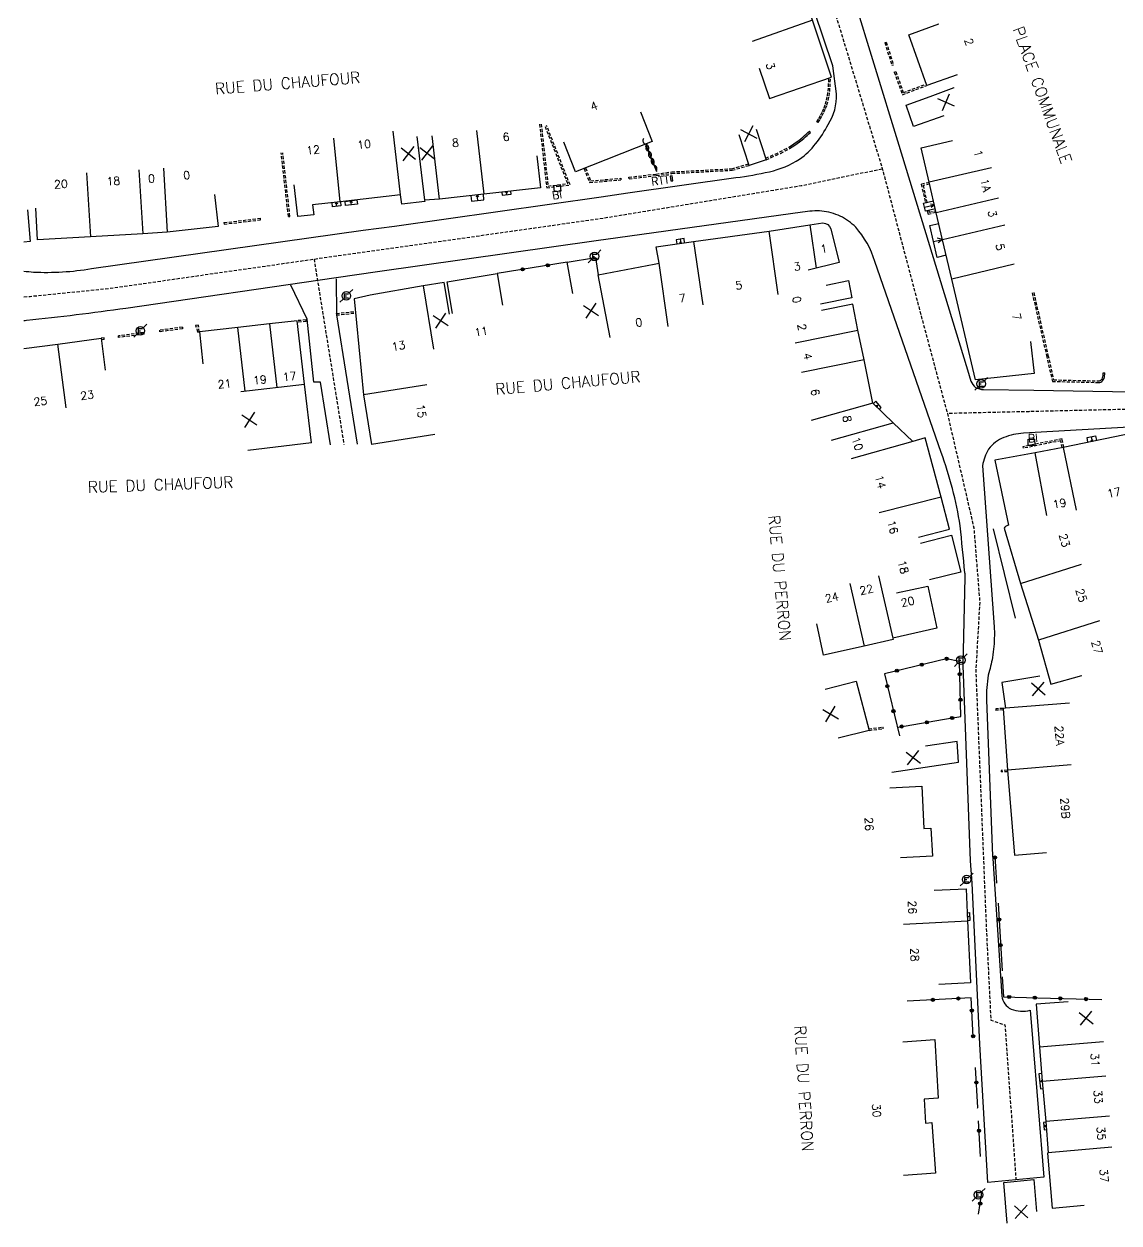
# Model space of a CAD drawing. Header units: millimetres. Extents: x 147000 to 148000, y 130000 to 131001.
# Drawn here: x 147000 to 147171, y 130415.4 to 130602.6 of the extents above; entities that cross this region are included whole.
import ezdxf
from ezdxf.enums import TextEntityAlignment as Align

# ---------------------------------------------------------------- set-up
doc = ezdxf.new("R2010")
doc.units = ezdxf.units.MM
doc.linetypes.add('DASHED', pattern=[0.75, 0.5, -0.25])
doc.layers.get('0').update_dxf_attribs({"linetype": 'CONTINUOUS'})
for name, color, linetype in [('W0001', 6, 'DASHED'), ('W0008', 7, 'CONTINUOUS'), ('W0100', 7, 'CONTINUOUS'), ('W0112', 1, 'DASHED'), ('W0310', 3, 'CONTINUOUS'), ('W0322', 7, 'CONTINUOUS'), ('W0471', 7, 'CONTINUOUS'), ('W0984', 7, 'CONTINUOUS'), ('W0989', 7, 'CONTINUOUS'), ('W0991', 7, 'CONTINUOUS'), ('W1102', 7, 'CONTINUOUS')]:
    doc.layers.add(name, color=color, linetype=linetype)
doc.styles.get("Standard").update_dxf_attribs({"font": 'romans.shx', "width": 0.85})

# ---------------------------------------------------------------- blocks, each defined once
blk = doc.blocks.new('t112o')
at = {"color": 0, "linetype": 'Continuous'}
for p, q in [((-0.5, 0.5), (0.5, 0.5)), ((-0.5, -0.5), (-0.5, 0.5)), ((0.5, 0.5), (0.5, -0.5)), ((0.5, -0.5), (-0.5, -0.5))]:
    blk.add_line(p, q, dxfattribs=at)
blk = doc.blocks.new('T471')
for p, q in [((-0.333334, 0.333334), (-0.333334, -0.333334)), ((-0.333334, 0.333334), (0.333334, 0.333334)), ((-0.333334, 0), (0, 0)), ((0.500001, 0.500001), (1.000002, 1.000002)), ((-0.500001, -0.500001), (-1.000002, -1.000002)), ((-0.333334, -0.333334), (0.333334, -0.333334))]:
    blk.add_line(p, q)
blk.add_ellipse((0, 0), major_axis=(0.471405, 0.471405), ratio=1, start_param=5.4977871438, end_param=11.780972451)
blk = doc.blocks.new('t322o')
at = {"color": 0, "linetype": 'Continuous'}
for radius in [0.25, 0.15]:
    blk.add_circle((0, 0), radius, dxfattribs=at)
blk = doc.blocks.new('t310o')
at = {"color": 0, "linetype": 'Continuous'}
for centre, start, end in [((-0.5, 0.38), 216.8699, 323.1304), ((0.5, -0.37), 36.8699, 143.1303)]:
    blk.add_arc(centre, 0.625, start, end, dxfattribs=at)
blk = doc.blocks.new('t991o')
at = {"color": 0, "linetype": 'Continuous'}
for p, q in [((-1, 1), (1, -1)), ((-1, -1), (1, 1))]:
    blk.add_line(p, q, dxfattribs=at)

msp = doc.modelspace()

# ---------------------------------------------------------------- linework, layer by layer
at = {"layer": 'W0001'}
msp.add_line((147045.28, 130565.94), (147049.95, 130536.98), dxfattribs=at)
at = {"layer": 'W0001', "flags": 128}
for points in [[(147000, 130650.4), (147043.08, 130659.42), (147086.83, 130668.26), (147091.29, 130669.08), (147096.56, 130668.67), (147100.32, 130667.08), (147102.91, 130664.98), (147107.42, 130658.4), (147111.01, 130651.63), (147119.23, 130628.47), (147122.57, 130617.8), (147134.01, 130580.05), (147140.06, 130557.1), (147144.16, 130541.82), (147148.29, 130523.99), (147149.22, 130512.38), (147148.6, 130501.72), (147150.24, 130461.41), (147150.95, 130447.1), (147153.16, 130446.35), (147154.87, 130422.14), (147154.87, 130422.14)], [(147000, 130560.05), (147000.94, 130560.12), (147013.22, 130561.35), (147045.28, 130565.94), (147089.72, 130572.23), (147121.33, 130577.42), (147134.01, 130580.05), (147134.01, 130580.05)], [(147215.93, 130512.06), (147209.93, 130517), (147198.26, 130526.59), (147186.49, 130537.95), (147179.8, 130541.55), (147173.7, 130542.51), (147156.86, 130542.11), (147144.16, 130541.82), (147144.16, 130541.82)]]:
    msp.add_lwpolyline(points, dxfattribs=at)
at = {"layer": 'W0008'}
msp.add_line((147151.34, 130523.81), (147154.74, 130509.89), dxfattribs=at)
at = {"layer": 'W0008', "flags": 128}
for points in [[(147000, 130564.07, 0.013057), (147001.47, 130563.91, 0.0527), (147010.52, 130564.45), (147052.98, 130570.43), (147057.87, 130571.06), (147090.09, 130575.68), (147094.3, 130576.27), (147111.16, 130578.67, 0.0247), (147116.37, 130579.58, 0.0911), (147121.1, 130581.56, 0.0731), (147123.6, 130583.94, 0.0448), (147125.56, 130586.97, 0.1555), (147126.84, 130591.73), (147126.28, 130596.09), (147119.22, 130617.13), (147108.46, 130648.36, 0.0246), (147105.31, 130656.34, 0.0146), (147101.86, 130663.16), (147100.81, 130664.28), (147100.81, 130664.28)], [(147157.66, 130545.48), (147173.04, 130545.23, -0.0784), (147179.8, 130543.86, -0.0444), (147185.28, 130541.47, -0.0715), (147190, 130537.96), (147201.9, 130525.89, 0.0505), (147205.15, 130523.15, 0.1461), (147210.08, 130521.36, 0.1521), (147212.4, 130521.94, 0.1742), (147213.92, 130524.5, 0.0472), (147214.27, 130527.12), (147215.74, 130549.22), (147216.93, 130568.19), (147220.84, 130629.86)], [(147125.93, 130618.48), (147136.38, 130584.38), (147147.29, 130548.62), (147147.85, 130546.9, 0.1631), (147148.56, 130545.91, 0.1433), (147149.82, 130545.58), (147157.66, 130545.48), (147157.66, 130545.48)], [(147174.36, 130539.79), (147156.05, 130538.75, 0.083), (147152.99, 130538.06, 0.1447), (147150.6, 130536.25, 0.0855), (147149.63, 130533.67), (147151.48, 130508.49, -0.0221), (147151.5, 130507.18, -0.0395), (147151.21, 130503.73, -0.0217), (147150.56, 130500.99, 0.0434), (147150.26, 130497.09), (147151.2, 130472.71), (147151.25, 130472.36), (147152.68, 130450.83, 0.2476), (147154.12, 130448.81, 0.156), (147157.08, 130448.65), (147157.45, 130444.23), (147159.25, 130422.56), (147150.48, 130421.72), (147149.22, 130443.37), (147148.04, 130468.5), (147147.79, 130472), (147146.64, 130502.45), (147146.96, 130516.28, 0.0402), (147146.9, 130516.95, -0.0014), (147146.17, 130524.28, 0.0503), (147143.18, 130535.76), (147132.83, 130565.58, 0.1117), (147129.86, 130570.91, 0.0853), (147127.44, 130572.63, 0.0878), (147124.58, 130573.43, 0.0581), (147121.57, 130573.28), (147092.69, 130569.25), (147089.35, 130568.78), (147055.18, 130563.97), (147048.75, 130563.02), (147015.91, 130558.24, -0.0096), (147000.4, 130556.33, -0.000228), (147000, 130556.28)]]:
    msp.add_lwpolyline(points, format="xyb", dxfattribs=at)
for points in [[(147048.76, 130562.84), (147048.78, 130557.22), (147052.04, 130537.02), (147052.04, 130537.02)], [(147047.86, 130536.94), (147046.31, 130546.74), (147045.24, 130546.71), (147044.21, 130556.58), (147041.67, 130561.86), (147041.67, 130561.86)]]:
    msp.add_lwpolyline(points, dxfattribs=at)
at = {"layer": 'W0100'}
for p, q in [((147049.35, 130574.86), (147048.36, 130584.81)), ((147070.75, 130575.95), (147070.59, 130575.62)), ((147070.85, 130575.08), (147070.75, 130575.95)), ((147070.75, 130575.95), (147070.97, 130575.66)), ((147075.31, 130576.46), (147075.2, 130576.27)), ((147075.36, 130576.01), (147075.31, 130576.46)), ((147075.31, 130576.46), (147075.47, 130576.3)), ((147048.76, 130574.8), (147048.6, 130574.5)), ((147048.83, 130574.17), (147048.76, 130574.8)), ((147048.76, 130574.8), (147048.98, 130574.54)), ((147051.05, 130575.06), (147050.91, 130574.73)), ((147051.13, 130574.42), (147051.05, 130575.06)), ((147051.05, 130575.06), (147051.27, 130574.78)), ((147140.61, 130574.04), (147142.14, 130574.4)), ((147142.14, 130574.4), (147141.51, 130574.53)), ((147142.14, 130574.4), (147141.63, 130573.99)), ((147102.54, 130568.4), (147102.39, 130568.62)), ((147102.45, 130569.03), (147102.54, 130568.4)), ((147102.54, 130568.4), (147102.61, 130568.65)), ((147142, 130568.69), (147143.41, 130569.02)), ((147143.41, 130569.02), (147142.58, 130569.2)), ((147143.41, 130569.02), (147142.75, 130568.49)), ((147133.42, 130543.25), (147133.09, 130542.92)), ((147133.09, 130542.92), (147133.12, 130543.15)), ((147133.09, 130542.92), (147133.31, 130542.95)), ((147166.79, 130537.46), (147166.61, 130537.7)), ((147166.64, 130538.21), (147166.79, 130537.46)), ((147166.79, 130537.46), (147166.87, 130537.75)), ((147147.27, 130463.25), (147147.41, 130463.41)), ((147147.64, 130463.27), (147147.27, 130463.25)), ((147147.27, 130463.25), (147147.43, 130463.11)), ((147158.57, 130437.56), (147158.96, 130437.59)), ((147158.96, 130437.59), (147158.82, 130437.67)), ((147158.96, 130437.59), (147158.83, 130437.49)), ((147159.21, 130430.55), (147159.58, 130430.58)), ((147159.58, 130430.58), (147159.37, 130430.67)), ((147159.58, 130430.58), (147159.38, 130430.46))]:
    msp.add_line(p, q, dxfattribs=at)
at = {"layer": 'W0100', "flags": 128}
for points in [[(147114.8, 130595.75), (147116.42, 130591.02), (147126.1, 130594.33), (147123.12, 130603.22), (147119.27, 130614.57), (147118.12, 130614.15), (147113.56, 130627.14), (147109.12, 130639.3), (147107.27, 130644.85), (147102.49, 130643.54), (147099.94, 130653.67), (147102.72, 130654.38), (147102.72, 130654.38)], [(147145.68, 130594.72), (147140.97, 130593.04), (147138.14, 130600.96), (147142.85, 130602.65), (147142.85, 130602.65)], [(147143.62, 130588.31), (147138.9, 130586.65), (147137.74, 130589.97), (147141.49, 130591.34), (147145.24, 130592.71), (147145.24, 130592.71)], [(147096.26, 130588.95), (147098.1, 130584.3), (147086.12, 130579.57), (147084.28, 130584.22), (147084.28, 130584.22)], [(147114.3, 130586.2), (147115.88, 130581.45), (147113.23, 130580.57), (147111.65, 130585.32), (147111.65, 130585.32)], [(147157.16, 130553.05), (147157.7, 130548.08), (147148.58, 130547.08), (147144.87, 130562.82), (147143.43, 130568.93), (147142.42, 130573.18), (147141.33, 130577.93), (147140.07, 130583.33), (147144.95, 130584.45), (147144.95, 130584.45)], [(147080.09, 130582.04), (147080.65, 130577.07), (147071.78, 130576.06), (147064.88, 130575.27), (147062.53, 130575.16), (147062.57, 130574.91), (147058.97, 130574.5), (147058.79, 130575.97), (147049.35, 130574.86), (147045.06, 130574.43), (147045.24, 130572.85), (147042.76, 130572.58), (147042.2, 130577.54), (147042.2, 130577.54)], [(147100.98, 130578.15), (147101.3, 130578.18), (147101.21, 130578.95), (147100.88, 130578.91), (147100.98, 130578.15), (147100.98, 130578.15)], [(147029.75, 130576), (147030.3, 130571.03), (147022.37, 130570.15), (147018.53, 130569.9), (147010.4, 130569.41), (147002.12, 130568.92), (147001.83, 130573.91), (147001.83, 130573.91)], [(147050.12, 130574.95), (147051.99, 130575.17), (147052.06, 130574.51), (147050.19, 130574.33), (147050.12, 130574.95), (147050.12, 130574.95)], [(147069.77, 130575.83), (147069.87, 130574.97), (147071.82, 130575.19), (147071.72, 130576.06), (147071.72, 130576.06)], [(147074.62, 130576.38), (147074.67, 130575.94), (147076.06, 130576.08), (147076.01, 130576.54), (147076.01, 130576.54)], [(147000.53, 130573.64), (147000.98, 130568.66), (147000, 130568.57)], [(147049.4, 130574.87), (147049.47, 130574.25), (147048.19, 130574.09), (147048.12, 130574.74), (147048.12, 130574.74)], [(147142.29, 130573.76), (147140.76, 130573.41), (147140.46, 130574.68), (147141.99, 130575.03), (147141.99, 130575.03)], [(147144, 130566.54), (147142.56, 130566.19), (147141.45, 130571.18), (147142.82, 130571.51), (147142.82, 130571.51)], [(147103.14, 130568.49), (147103.05, 130569.15), (147101.84, 130568.92), (147101.93, 130568.32), (147101.93, 130568.32)], [(147066.44, 130557.36), (147065.61, 130562.29), (147062.31, 130561.75), (147054.05, 130560.28), (147051.55, 130559.75), (147053.02, 130544.74), (147054.26, 130536.98), (147054.26, 130536.98), (147054.26, 130536.98)], [(147066.91, 130557.43), (147066.09, 130562.36), (147073.89, 130563.67), (147074.71, 130558.74), (147074.71, 130558.74)], [(147125.26, 130561.88), (147128.74, 130562.57), (147129.26, 130559.88), (147124.36, 130558.92), (147124.36, 130558.92)], [(147139.67, 130522.52), (147144.51, 130523.74), (147143.2, 130528.74), (147140.69, 130538.01), (147138.76, 130537.47), (147135.69, 130540.35), (147132.54, 130543.45), (147131.17, 130550.19), (147130.19, 130554.85), (147129.43, 130558.88), (147124.53, 130557.89), (147124.53, 130557.89)], [(147044.88, 130537.22), (147043.81, 130546.4), (147042.64, 130556.31), (147038.33, 130555.81), (147033.38, 130555.24), (147027.38, 130554.58), (147027.93, 130549.6), (147027.93, 130549.6)], [(147000, 130551.99), (147005.29, 130552.63), (147012.05, 130553.57), (147012.7, 130548.61), (147012.7, 130548.61)], [(147133.55, 130542.46), (147133.84, 130542.74), (147133, 130543.77), (147132.62, 130543.38), (147132.62, 130543.38)], [(147166.12, 130537.33), (147165.97, 130538.09), (147167.3, 130538.34), (147167.46, 130537.6), (147167.46, 130537.6)], [(147139.95, 130521.58), (147144.8, 130522.81), (147146.25, 130517.06), (147141.4, 130515.83), (147141.4, 130515.83)], [(147136.21, 130513.83), (147141.09, 130514.88), (147142.52, 130508.3), (147135.63, 130506.74), (147135.68, 130506.55), (147131.15, 130505.52), (147124.85, 130504.1), (147123.79, 130508.99), (147123.79, 130508.99)], [(147158.58, 130500.79), (147152.69, 130499.82), (147153.24, 130495.8), (147152.87, 130495.78), (147153.54, 130486.11), (147153.54, 130486.11), (147154.66, 130472.85), (147159.65, 130473.27), (147159.65, 130473.27)], [(147125.11, 130498.77), (147129.95, 130500.02), (147131.93, 130492.35), (147127.09, 130491.11), (147127.09, 130491.11)], [(147135.49, 130485.82), (147145.9, 130487.36), (147145.71, 130490.59), (147140.77, 130489.86), (147140.77, 130489.86)], [(147135.17, 130483.36), (147140.16, 130483.63), (147140.49, 130477.03), (147141.59, 130477.08), (147141.82, 130472.71), (147136.83, 130472.44), (147136.83, 130472.44)], [(147142.08, 130467.37), (147147.08, 130467.61), (147147.3, 130462.58), (147147.8, 130452.91), (147142.81, 130452.67), (147142.81, 130452.67)], [(147147.24, 130463.88), (147147.6, 130463.9), (147147.67, 130462.64), (147147.3, 130462.62), (147147.3, 130462.62)], [(147163.02, 130449.97), (147158.03, 130449.57), (147158.55, 130442.87), (147158.96, 130437.58), (147159.53, 130431.27), (147159.88, 130426.36), (147159.78, 130426.34), (147160.55, 130417.75), (147165.53, 130418.2), (147165.53, 130418.2)], [(147137.2, 130443.71), (147142.19, 130444.06), (147142.71, 130434.9), (147140.56, 130434.75), (147140.76, 130431.02), (147141.76, 130431.09), (147142.31, 130423.18), (147137.32, 130422.83), (147137.32, 130422.83)], [(147158.89, 130438.78), (147158.46, 130438.74), (147158.68, 130436.37), (147159.09, 130436.41), (147159.09, 130436.41)], [(147159.54, 130431.16), (147159.15, 130431.13), (147159.27, 130429.98), (147159.62, 130430.01)], [(147153.5, 130415.42), (147152.97, 130421.76), (147157.65, 130422.22), (147158.06, 130417.24), (147158.06, 130417.24)]]:
    msp.add_lwpolyline(points, dxfattribs=at)
for points in [[(147085.71, 130560.54), (147084.79, 130565.45), (147089.21, 130566.16), (147089.67, 130563.5), (147098.37, 130565.15), (147099.15, 130565.29), (147098.7, 130567.87), (147104.55, 130568.68), (147116.32, 130570.31), (147122.7, 130571.29), (147124.73, 130571.59, -0.3153), (147125.96, 130570.65), (147127.28, 130565.42), (147122.43, 130564.21), (147122.43, 130564.21)], [(147182.63, 130531.93), (147184.47, 130536.58), (147180.02, 130538.34), (147174.85, 130539.1), (147162.25, 130536.54), (147157.85, 130535.7), (147151.55, 130534.56), (147153.7, 130524.37), (147153.7, 130524.37, 0.1179), (147153.23, 130524.18, 0.0739), (147153.03, 130523.93), (147155.59, 130515.29), (147158.38, 130506.45), (147160.34, 130499.55), (147165.15, 130500.92), (147165.15, 130500.92)]]:
    msp.add_lwpolyline(points, format="xyb", dxfattribs=at)
at = {"layer": 'W0112'}
for p, q in [((147134.38, 130599.75), (147134.62, 130599.82)), ((147134.38, 130599.75), (147135.51, 130596.2)), ((147134.62, 130599.82), (147135.74, 130596.28)), ((147135.51, 130596.2), (147135.74, 130596.28)), ((147125.64, 130593.57), (147125.67, 130594.19)), ((147125.89, 130593.55), (147125.92, 130594.27)), ((147135.88, 130595.14), (147136.11, 130595.23)), ((147135.88, 130595.14), (147137.14, 130591.61)), ((147136.11, 130595.23), (147137.29, 130591.93)), ((147125.44, 130591.44), (147125.54, 130592.14)), ((147125.54, 130592.14), (147125.6, 130592.85)), ((147125.6, 130592.85), (147125.64, 130593.57)), ((147125.69, 130591.4), (147125.79, 130592.11)), ((147125.79, 130592.11), (147125.85, 130592.83)), ((147125.85, 130592.83), (147125.89, 130593.55)), ((147137.14, 130591.61), (147140.97, 130593.04)), ((147137.29, 130591.93), (147140.88, 130593.28)), ((147124.92, 130589.55), (147125.12, 130590.11)), ((147125.12, 130590.11), (147125.31, 130590.77)), ((147125.31, 130590.77), (147125.44, 130591.44)), ((147125.36, 130590.03), (147125.55, 130590.71)), ((147125.55, 130590.71), (147125.69, 130591.4)), ((147124.1, 130587.91), (147124.4, 130588.45)), ((147124.32, 130587.79), (147124.62, 130588.34)), ((147124.4, 130588.45), (147124.67, 130589)), ((147124.62, 130588.34), (147124.9, 130588.89)), ((147124.67, 130589), (147124.92, 130589.55)), ((147124.9, 130588.89), (147125.15, 130589.46)), ((147125.15, 130589.46), (147125.36, 130590.03)), ((147080.49, 130586.99), (147081.61, 130577.06)), ((147080.74, 130587.02), (147081.83, 130577.34)), ((147084.9, 130577.73), (147081.35, 130586.73)), ((147085.25, 130577.52), (147081.58, 130586.82)), ((147123.79, 130587.37), (147124.1, 130587.91)), ((147124.01, 130587.24), (147123.79, 130587.37)), ((147124.01, 130587.24), (147124.32, 130587.79)), ((147120.58, 130584.19), (147120.95, 130584.47)), ((147120.95, 130584.47), (147121.32, 130584.76)), ((147121.1, 130584.27), (147121.47, 130584.56)), ((147121.32, 130584.76), (147121.58, 130584.98)), ((147121.47, 130584.56), (147121.74, 130584.79)), ((147121.58, 130584.98), (147121.84, 130585.21)), ((147121.74, 130584.79), (147122.01, 130585.02)), ((147121.84, 130585.21), (147122.1, 130585.44)), ((147122.01, 130585.02), (147122.27, 130585.26)), ((147122.1, 130585.44), (147122.36, 130585.68)), ((147122.27, 130585.26), (147122.53, 130585.49)), ((147122.36, 130585.68), (147122.62, 130585.92)), ((147122.53, 130585.49), (147122.79, 130585.73)), ((147122.79, 130585.73), (147122.62, 130585.92)), ((147117.27, 130582.34), (147118, 130582.68)), ((147118, 130582.68), (147118.71, 130583.04)), ((147118.11, 130582.45), (147118.83, 130582.82)), ((147118.71, 130583.04), (147119.41, 130583.43)), ((147118.83, 130582.82), (147119.54, 130583.21)), ((147119.41, 130583.43), (147119.81, 130583.67)), ((147119.54, 130583.21), (147119.94, 130583.46)), ((147119.81, 130583.67), (147120.2, 130583.93)), ((147119.94, 130583.46), (147120.34, 130583.72)), ((147120.2, 130583.93), (147120.58, 130584.19)), ((147120.34, 130583.72), (147120.72, 130583.99)), ((147120.72, 130583.99), (147121.1, 130584.27)), ((147041.28, 130572.58), (147040.16, 130582.51)), ((147041.53, 130572.6), (147040.41, 130582.54)), ((147110.49, 130580.05), (147113.15, 130580.81)), ((147115.8, 130581.69), (147116.53, 130582.01)), ((147115.88, 130581.46), (147116.63, 130581.78)), ((147116.53, 130582.01), (147117.27, 130582.34)), ((147116.63, 130581.78), (147117.37, 130582.11)), ((147117.37, 130582.11), (147118.11, 130582.45)), ((147087.44, 130580.09), (147088.31, 130577.89)), ((147087.67, 130580.18), (147088.47, 130578.15)), ((147094.43, 130578.72), (147098.69, 130579.22)), ((147094.46, 130578.47), (147098.72, 130578.98)), ((147098.69, 130579.22), (147101.13, 130579.56)), ((147098.72, 130578.98), (147101.16, 130579.31)), ((147101.13, 130579.56), (147110.49, 130580.05)), ((147101.16, 130579.31), (147110.56, 130579.81)), ((147110.56, 130579.81), (147113.23, 130580.57)), ((147081.61, 130577.06), (147085.25, 130577.52)), ((147081.83, 130577.34), (147084.9, 130577.73)), ((147088.31, 130577.89), (147093.18, 130578.31)), ((147088.47, 130578.15), (147093.16, 130578.56)), ((147093.16, 130578.56), (147093.18, 130578.31)), ((147094.46, 130578.47), (147094.43, 130578.72)), ((147141.33, 130577.91), (147140.09, 130577.63)), ((147140.09, 130577.63), (147140.73, 130574.78)), ((147141.39, 130577.67), (147140.39, 130577.44)), ((147140.39, 130577.44), (147140.97, 130574.83)), ((147140.73, 130574.78), (147140.97, 130574.83)), ((147141.26, 130573.52), (147141.02, 130573.45)), ((147141.02, 130573.45), (147141.17, 130572.97)), ((147141.17, 130572.97), (147142.4, 130573.25)), ((147141.26, 130573.52), (147141.34, 130573.26)), ((147141.34, 130573.26), (147142.35, 130573.49)), ((147031.22, 130571.63), (147036.92, 130572.31)), ((147031.22, 130571.63), (147031.25, 130571.38)), ((147031.25, 130571.38), (147036.95, 130572.07)), ((147036.95, 130572.07), (147036.92, 130572.31)), ((147041.28, 130572.58), (147041.53, 130572.6)), ((147157.41, 130560.65), (147159.63, 130550.9)), ((147157.65, 130560.71), (147159.87, 130550.96)), ((147044.04, 130556.44), (147042.64, 130556.31)), ((147044.07, 130556.19), (147044.04, 130556.44)), ((147048.76, 130557.46), (147051.74, 130557.75)), ((147048.76, 130557.46), (147048.78, 130557.21)), ((147048.78, 130557.21), (147051.77, 130557.5)), ((147024.74, 130555.31), (147021.2, 130554.84)), ((147021.23, 130554.59), (147021.2, 130554.84)), ((147024.77, 130555.06), (147021.23, 130554.59)), ((147024.74, 130555.31), (147024.77, 130555.06)), ((147027.24, 130555.62), (147026.79, 130555.58)), ((147026.79, 130555.58), (147026.81, 130555.33)), ((147027.02, 130555.35), (147026.81, 130555.33)), ((147027.12, 130554.54), (147027.02, 130555.35)), ((147027.12, 130554.54), (147027.38, 130554.58)), ((147027.37, 130554.57), (147027.24, 130555.62)), ((147044.07, 130556.19), (147042.67, 130556.06)), ((147012.5, 130553.63), (147012.05, 130553.57)), ((147012.54, 130553.38), (147012.08, 130553.32)), ((147012.54, 130553.38), (147012.5, 130553.63)), ((147018.71, 130554.48), (147014.75, 130553.94)), ((147014.78, 130553.69), (147014.75, 130553.94)), ((147018.75, 130554.23), (147014.78, 130553.69)), ((147018.75, 130554.23), (147018.71, 130554.48)), ((147159.63, 130550.9), (147160.56, 130546.83)), ((147159.87, 130550.96), (147160.76, 130547.08)), ((147160.76, 130547.08), (147167.83, 130546.92)), ((147168.02, 130546.96), (147168.13, 130547.03)), ((147168.13, 130547.03), (147168.23, 130547.12)), ((147168.23, 130547.12), (147168.31, 130547.21)), ((147168.31, 130547.21), (147168.39, 130547.37)), ((147168.39, 130547.37), (147168.45, 130547.54)), ((147168.4, 130546.94), (147168.51, 130547.07)), ((147168.45, 130547.54), (147168.48, 130547.74)), ((147168.48, 130547.74), (147168.49, 130547.96)), ((147168.49, 130547.96), (147168.49, 130548.2)), ((147168.49, 130548.2), (147168.74, 130548.2)), ((147168.51, 130547.07), (147168.62, 130547.27)), ((147168.62, 130547.27), (147168.69, 130547.49)), ((147168.69, 130547.49), (147168.72, 130547.72)), ((147168.72, 130547.72), (147168.74, 130547.96)), ((147168.74, 130547.96), (147168.74, 130548.2)), ((147160.56, 130546.83), (147167.82, 130546.67)), ((147167.82, 130546.67), (147167.98, 130546.68)), ((147167.83, 130546.92), (147167.92, 130546.93)), ((147167.92, 130546.93), (147168.02, 130546.96)), ((147167.98, 130546.68), (147168.13, 130546.74)), ((147168.13, 130546.74), (147168.28, 130546.83)), ((147168.28, 130546.83), (147168.4, 130546.94)), ((147162.07, 130537.86), (147155.93, 130536.64)), ((147162.34, 130536.55), (147162.07, 130537.86)), ((147155.93, 130536.64), (147155.98, 130536.39)), ((147161.88, 130537.57), (147155.98, 130536.39)), ((147162.09, 130536.51), (147161.88, 130537.57)), ((147152.87, 130495.78), (147151.71, 130495.7)), ((147151.71, 130495.7), (147151.73, 130495.46)), ((147152.88, 130495.53), (147151.73, 130495.46)), ((147131.87, 130492.6), (147134.12, 130492.85)), ((147134.15, 130492.61), (147134.12, 130492.85)), ((147131.93, 130492.35), (147134.15, 130492.61)), ((147153.54, 130486.11), (147152.57, 130486.1)), ((147152.57, 130486.1), (147152.58, 130485.85)), ((147153.56, 130485.86), (147152.58, 130485.85))]:
    msp.add_line(p, q, dxfattribs=at)
at = {"layer": 'W0310'}
msp.add_line((147098.79, 130579.56), (147097.08, 130583.9), dxfattribs=at)
at = {"layer": 'W0322'}
for p, q in [((147084.78, 130565.46), (147073.9, 130563.69)), ((147151.57, 130472.73), (147151.85, 130468.51)), ((147152.09, 130465.37), (147152.73, 130454.82)), ((147149.34, 130425.82), (147149.01, 130431.36)), ((147149.03, 130416.78), (147149.57, 130420.14))]:
    msp.add_line(p, q, dxfattribs=at)
at = {"layer": 'W0322', "flags": 128}
for points in [[(147136.52, 130492.86), (147143.42, 130494.02), (147146.28, 130494.51), (147146.04, 130503.08), (147144.01, 130503.54), (147134.33, 130501.19), (147136.69, 130491.47), (147136.69, 130491.47)], [(147152.74, 130453.85), (147152.92, 130450.74), (147158.3, 130450.59), (147168.3, 130450.31), (147168.3, 130450.31)], [(147148.2, 130444.5), (147147.88, 130450.58), (147137.89, 130450.06), (147137.89, 130450.06)], [(147148.89, 130433.36), (147148.9, 130433.48), (147148.54, 130439.72), (147148.54, 130439.72)]]:
    msp.add_lwpolyline(points, dxfattribs=at)
at = {"layer": 'W1102'}
for p, q in [((147123.12, 130603.22), (147113.69, 130599.91)), ((147058.79, 130575.97), (147057.62, 130585.9)), ((147061.36, 130585.1), (147062.53, 130575.16)), ((147064.88, 130575.27), (147063.71, 130585.2)), ((147070.64, 130586), (147071.78, 130576.06)), ((147009.78, 130579.39), (147010.4, 130569.41)), ((147017.91, 130579.88), (147018.53, 130569.9)), ((147021.76, 130580.13), (147022.37, 130570.15)), ((147151.07, 130580.18), (147141.33, 130577.93)), ((147152.16, 130575.46), (147142.42, 130573.18)), ((147117.75, 130560.41), (147116.32, 130570.31)), ((147122.7, 130571.29), (147123.67, 130564.52)), ((147153.16, 130571.24), (147143.43, 130568.93)), ((147104.55, 130568.68), (147105.98, 130558.78)), ((147100.57, 130555.39), (147099.15, 130565.29)), ((147154.6, 130565.12), (147144.87, 130562.82)), ((147091.53, 130553.67), (147089.67, 130563.5)), ((147062.31, 130561.75), (147063.96, 130551.88)), ((147034.51, 130545.3), (147033.38, 130555.24)), ((147038.33, 130555.81), (147039.46, 130545.88)), ((147120.38, 130552.87), (147130.19, 130554.85)), ((147006.58, 130542.71), (147005.29, 130552.63)), ((147131.17, 130550.19), (147121.37, 130548.22)), ((147033.87, 130545.24), (147043.81, 130546.4)), ((147062.89, 130546.32), (147053.02, 130544.74)), ((147132.54, 130543.45), (147122.92, 130540.74)), ((147126.06, 130537.64), (147135.69, 130540.35)), ((147064.13, 130538.56), (147054.26, 130536.98)), ((147044.88, 130537.22), (147034.95, 130536.06)), ((147138.76, 130537.47), (147129.14, 130534.76)), ((147162.25, 130536.54), (147164.25, 130526.74)), ((147159.71, 130525.88), (147157.85, 130535.7)), ((147143.2, 130528.74), (147133.5, 130526.3)), ((147155.59, 130515.29), (147165.13, 130518.3)), ((147128.95, 130515.28), (147131.15, 130505.52)), ((147133.43, 130516.49), (147135.63, 130506.74)), ((147167.92, 130509.46), (147158.38, 130506.45)), ((147163.21, 130496.57), (147153.24, 130495.8)), ((147163.5, 130486.95), (147153.54, 130486.11)), ((147137.32, 130462.09), (147147.3, 130462.58)), ((147168.52, 130443.69), (147158.55, 130442.87)), ((147158.96, 130437.58), (147168.93, 130438.39)), ((147169.49, 130432.09), (147159.53, 130431.27)), ((147169.84, 130427.25), (147159.88, 130426.36))]:
    msp.add_line(p, q, dxfattribs=at)

# ---------------------------------------------------------------- block references
at = {"layer": 'W0112'}
for p, rotation in [((147083.28, 130576.99), 7.4695), ((147157.29, 130537.32), 0.8551)]:
    msp.add_blockref('t112o', p, dxfattribs=dict(at, rotation=rotation))
at = {"layer": 'W0310', "rotation": 111.5583201122912}
for p in [(147097.09, 130583.86), (147097.52, 130582.78), (147097.94, 130581.71), (147098.37, 130580.63)]:
    msp.add_blockref('t310o', p, dxfattribs=at)
at = {"layer": 'W0322'}
for p, rotation in [((147077.85, 130564.33), 189.2497628314462), ((147081.8, 130564.97), 189.2497628314462), ((147140.16, 130502.6), 193.6263341562683), ((147144.05, 130503.53), 167.3022648097445), ((147136.27, 130501.66), 193.6263341562683), ((147146.1, 130501.12), 91.5888761740782), ((147134.8, 130499.25), 283.6264380294137), ((147146.21, 130497.13), 91.5888761740782), ((147135.74, 130495.36), 283.6264380294137), ((147137.03, 130492.95), 9.581948958163421), ((147140.98, 130493.61), 9.581948958163421), ((147144.92, 130494.28), 9.5830711442025), ((147151.59, 130472.5), 273.7542334746038), ((147152.25, 130462.8), 273.464051138381), ((147152.49, 130458.81), 273.464051138381), ((147141.89, 130450.27), 183.0054095418866), ((147145.88, 130450.48), 183.0054095418866), ((147153.81, 130450.72), 358.3946921441994), ((147157.81, 130450.6), 358.3946921441994), ((147161.8, 130450.49), 358.3937936109142), ((147165.8, 130450.38), 358.3937936109142), ((147147.98, 130448.59), 93.00572230174825), ((147148.19, 130444.59), 93.00572230174825), ((147148.68, 130437.36), 93.36629908030076), ((147149.1, 130429.82), 93.3298037213924), ((147149.3, 130418.46), 93.3298037213924)]:
    msp.add_blockref('t322o', p, dxfattribs=dict(at, rotation=rotation))
at = {"layer": 'W0471'}
for p in [(147089.08, 130566.36), (147050.33, 130560.2), (147018.17, 130554.75), (147149.45, 130546.45), (147146.27, 130503.32), (147147.18, 130469.05), (147149.04, 130419.83)]:
    msp.add_blockref('T471', p, dxfattribs=at)
at = {"layer": 'W0991'}
for p, rotation in [((147143.95, 130590.44), 21.88639721145498), ((147113.14, 130585.5), 287.3276750650411), ((147060.01, 130582.41), 276.4563459650909), ((147062.94, 130582.52), 277.4608258958252), ((147088.52, 130557.89), 281.7018783401818), ((147065.05, 130556.33), 281.7018783401818), ((147035.19, 130540.83), 281.7018783401818), ((147158.37, 130498.82), 4.069635592859829), ((147125.93, 130494.89), 14.34429662498507), ((147138.84, 130488.08), 6.517434197229173), ((147165.85, 130447.39), 5.785133653983809), ((147155.69, 130417.15), 273.0458927078107)]:
    msp.add_blockref('t991o', p, dxfattribs=dict(at, rotation=rotation))

# ---------------------------------------------------------------- texts
at = {"layer": 'W0984'}
for s, rotation, p in [('RTT', 7.8924, (147099.35, 130578.2)), ('BI', 9.2595, (147083.22, 130575.99)), ('BI', 2.6445, (147157.52, 130537.98))]:
    msp.add_text(s, height=1.25, rotation=rotation, dxfattribs=at).set_placement(p, align=Align.MIDDLE)
at = {"layer": 'W0989'}
for s, rotation, p in [('PLACE COMMUNALE', 289.8436, (147158.99, 130591.56)), ('RUE DU CHAUFOUR', 4.5445, (147041.16, 130593.43)), ('RUE DU CHAUFOUR', 5.031, (147084.91, 130546.61)), ('RUE DU CHAUFOUR', 1.9862, (147021.33, 130530.72)), ('RUE DU PERRON', 275.2422, (147118, 130516.16)), ('RUE DU PERRON', 273.6017, (147121.78, 130436.43))]:
    msp.add_text(s, height=1.75, rotation=rotation, dxfattribs=at).set_placement(p, align=Align.MIDDLE)
at = {"layer": 'W0991'}
for s, rotation, p in [('2', 289.6557, (147147.56, 130599.86)), ('3', 288.4906, (147116.55, 130596.08)), ('4', 21.5582, (147088.99, 130589.84)), ('10', 6.7058, (147053.1, 130583.86)), ('8', 6.5525, (147067.36, 130584.11)), ('6', 6.4529, (147075.26, 130585.01)), ('12', 5.6986, (147045.14, 130582.99)), ('1', 283.0451, (147149.01, 130582.42)), ('0', 3.741, (147019.9, 130578.51)), ('0', 6.33, (147025.4, 130579.04)), ('20', 3.3805, (147005.76, 130577.65)), ('18', 3.4489, (147013.95, 130578.14)), ('1A', 282.9749, (147150.15, 130577.49)), ('3', 283.4092, (147151.19, 130573.03)), ('1', 7.9429, (147124.87, 130567.57)), ('5', 283.2284, (147152.42, 130567.82)), ('3', 8.6973, (147120.71, 130564.8)), ('5', 7.8894, (147111.61, 130561.85)), ('7', 7.8901, (147102.79, 130559.86)), ('0', 281.0618, (147120.66, 130559.59)), ('0', 10.7102, (147095.99, 130556.04)), ('7', 283.2689, (147155, 130556.91)), ('11', 9.5165, (147071.39, 130554.63)), ('2', 280.5767, (147121.46, 130555.3)), ('13', 10.4882, (147058.47, 130552.39)), ('4', 281.9672, (147122.37, 130550.76)), ('21', 6.2877, (147031.31, 130546.46)), ('19', 6.5983, (147036.83, 130547.08)), ('17', 6.5676, (147041.46, 130547.62)), ('23', 7.9442, (147009.85, 130544.68)), ('6', 281.4918, (147123.53, 130545.13)), ('25', 6.9094, (147002.56, 130543.73)), ('15', 279.0835, (147062.03, 130542.2)), ('8', 279.6844, (147128.52, 130540.99)), ('10', 287.343, (147130.12, 130537.1)), ('14', 285.1393, (147133.74, 130531.16)), ('17', 11.5194, (147170.17, 130529.48)), ('19', 10.7462, (147161.68, 130527.78)), ('16', 284.7133, (147135.63, 130524.08)), ('23', 286.4772, (147162.46, 130522.02)), ('18', 284.1735, (147137.28, 130517.85)), ('24', 12.6985, (147126.13, 130513.1)), ('22', 12.8374, (147131.53, 130514.32)), ('25', 287.5056, (147165.09, 130513.43)), ('20', 12.99, (147137.96, 130512.44)), ('27', 285.9047, (147167.54, 130505.33)), ('22A', 273.9875, (147161.68, 130491.53)), ('29B', 274.8435, (147162.57, 130480.19)), ('26', 272.8759, (147131.95, 130477.71)), ('26', 272.5906, (147138.7, 130464.71)), ('28', 272.9383, (147139.06, 130457.31)), ('31', 274.4617, (147167.23, 130440.89)), ('33', 275.1151, (147167.71, 130435.13)), ('30', 273.9931, (147133.11, 130432.98)), ('35', 274.059, (147168.18, 130429.42)), ('37', 275.1201, (147168.63, 130422.81))]:
    msp.add_text(s, height=1.25, rotation=rotation, dxfattribs=at).set_placement(p, align=Align.MIDDLE)

doc.saveas('drawing.dxf')
